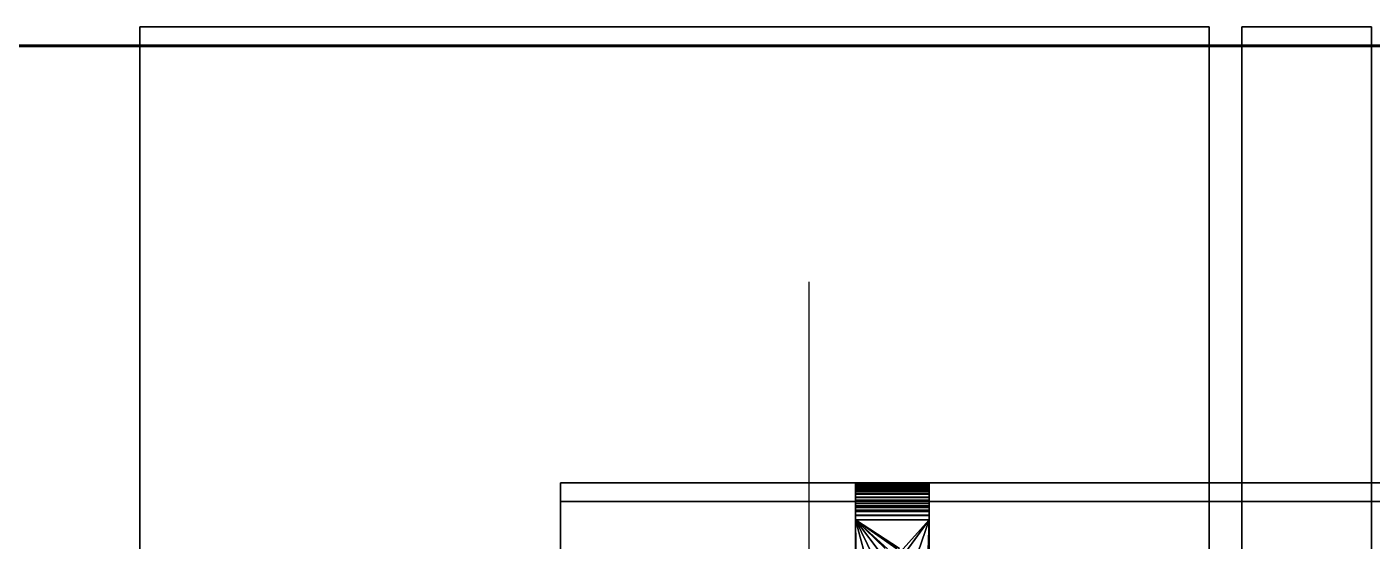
# Model space of a CAD drawing. Extents: x 0 to 48.1, y 0 to 23.7.
# Drawn here: x 16.362 to 17.4, y 11.753 to 12.15 of the extents above; entities that cross this region are included whole.
import ezdxf

# ---------------------------------------------------------------- set-up
doc = ezdxf.new("R2010")
doc.units = 0
doc.header["$MEASUREMENT"] = 0
for name, color, linetype in [('DLXFURN', 5, 'Continuous'), ('DLXLUM', 1, 'Continuous'), ('DLXSCENE', 7, 'Continuous')]:
    doc.layers.add(name, color=color, linetype=linetype)

# ---------------------------------------------------------------- blocks, each defined once
blk = doc.blocks.new('*U46')
at = {"color": 1}
blk.add_line((0, 0), (0, 1.265), dxfattribs=at)
blk = doc.blocks.new('*U77')
for p, q in [((-0.027, -0.2), (12.573, -0.2)), ((12.573, -0.2), (-0.027, -0.2)), ((-0.027, -0.2), (12.573, -0.2)), ((12.573, -0.2), (-0.027, -0.2))]:
    blk.add_line(p, q)
blk = doc.blocks.new('*U99')
for p, q in [((-0.1, -0.25), (-0.2, -0.25)), ((-0.2, -0.25), (-0.2, -5.7)), ((-0.2, -5.7), (-0.2, -0.25)), ((-0.2, -0.25), (-0.1, -0.25)), ((-0.1, -0.25), (-0.2, -0.25)), ((-0.2, -0.25), (-0.2, -0.25)), ((-0.2, -0.25), (-0.1, -0.25)), ((-0.2, -5.7), (-0.2, -0.25)), ((-0.2, -0.25), (-0.2, -0.25)), ((-0.2, -0.25), (-0.2, -5.7)), ((-0.1, -5.7), (-0.1, -0.25)), ((-0.1, -0.25), (-0.1, -5.7)), ((-0.1, -0.25), (-0.1, -0.25)), ((-0.1, -5.7), (-0.1, -0.25)), ((-0.1, -0.25), (-0.1, -0.25)), ((-0.1, -0.25), (-0.1, -5.7))]:
    blk.add_line(p, q)
blk = doc.blocks.new('*U119')
for p, q in [((-0.8504, -0.4377), (-0.8504, 0)), ((-0.8504, 0), (-0.8504, 0)), ((-0.8504, 0), (-0.8504, -0.4377)), ((-0.8504, 0), (-0.0252, 0)), ((-0.0252, 0), (-0.8504, 0)), ((-0.8504, 0), (-0.8504, 0)), ((-0.8504, -0.4377), (-0.8504, 0)), ((-0.8504, 0), (-0.0252, 0)), ((-0.0252, 0), (-0.8504, 0)), ((-0.8504, 0), (-0.8504, -0.4377)), ((-0.0252, 0), (-0.0252, 0)), ((-0.0252, 0), (-0.0252, -0.9)), ((-0.0252, -0.9), (-0.0252, 0)), ((-0.0252, 0), (-0.0252, 0)), ((-0.0252, 0), (-0.0252, -0.9)), ((-0.0252, -0.9), (-0.0252, 0)), ((-0.867, -0.4623), (-0.867, -0.4377)), ((-0.867, -0.4377), (-0.867, -0.4377)), ((-0.867, -0.4377), (-0.867, -0.4623)), ((-0.867, -0.4377), (-0.8504, -0.4377)), ((-0.8504, -0.4377), (-0.867, -0.4377)), ((-0.867, -0.4377), (-0.867, -0.4377)), ((-0.867, -0.4623), (-0.867, -0.4377)), ((-0.867, -0.4377), (-0.8504, -0.4377)), ((-0.867, -0.4377), (-0.867, -0.4623)), ((-0.8504, -0.4377), (-0.867, -0.4377)), ((-0.8504, -0.4377), (-0.8504, -0.4377)), ((-0.8504, -0.4377), (-0.8504, -0.4377)), ((-0.8504, -0.4623), (-0.867, -0.4623)), ((-0.867, -0.4623), (-0.867, -0.4623)), ((-0.867, -0.4623), (-0.8504, -0.4623)), ((-0.867, -0.4623), (-0.867, -0.4623)), ((-0.8504, -0.4623), (-0.867, -0.4623)), ((-0.867, -0.4623), (-0.8504, -0.4623)), ((-0.8504, -0.4623), (-0.8504, -0.9)), ((-0.8504, -0.4623), (-0.8504, -0.4623)), ((-0.8504, -0.9), (-0.8504, -0.4623)), ((-0.8504, -0.4623), (-0.8504, -0.4623)), ((-0.8504, -0.9), (-0.8504, -0.4623)), ((-0.8504, -0.4623), (-0.8504, -0.9)), ((-0.8752, -0.495), (-0.8504, -0.495)), ((-0.8504, -0.495), (-0.8752, -0.495)), ((-0.8752, -0.495), (-0.8752, -0.495)), ((-0.8752, -0.5195), (-0.8752, -0.495)), ((-0.8752, -0.495), (-0.8752, -0.495)), ((-0.8752, -0.495), (-0.8752, -0.5195)), ((-0.8752, -0.5195), (-0.8752, -0.495)), ((-0.8752, -0.495), (-0.8504, -0.495)), ((-0.8504, -0.495), (-0.8752, -0.495)), ((-0.8752, -0.495), (-0.8752, -0.5195)), ((-0.8504, -0.495), (-0.8504, -0.495)), ((-0.8504, -0.495), (-0.8504, -0.5195)), ((-0.8504, -0.5195), (-0.8504, -0.495)), ((-0.8504, -0.5195), (-0.8504, -0.495)), ((-0.8504, -0.495), (-0.8504, -0.495)), ((-0.8504, -0.495), (-0.8504, -0.5195)), ((-0.8504, -0.5195), (-0.8752, -0.5195)), ((-0.8752, -0.5195), (-0.8752, -0.5195)), ((-0.8752, -0.5195), (-0.8504, -0.5195)), ((-0.8752, -0.5195), (-0.8752, -0.5195)), ((-0.8504, -0.5195), (-0.8752, -0.5195)), ((-0.8752, -0.5195), (-0.8504, -0.5195)), ((-0.8504, -0.5195), (-0.8504, -0.5195)), ((-0.8504, -0.5195), (-0.8504, -0.5195)), ((-0.8504, -0.9), (-0.8504, -0.9)), ((-0.0252, -0.9), (-0.8504, -0.9)), ((-0.8504, -0.9), (-0.8504, -0.9)), ((-0.8504, -0.9), (-0.0252, -0.9)), ((-0.0252, -0.9), (-0.8504, -0.9)), ((-0.8504, -0.9), (-0.0252, -0.9)), ((-0.0252, -0.9), (-0.0252, -0.9)), ((-0.0252, -0.9), (-0.0252, -0.9))]:
    blk.add_line(p, q)
blk = doc.blocks.new('*U130')
for p, q in [((0.6259, 0.3983), (-0.6259, 0.3983)), ((-0.6259, 0.3983), (-0.6259, -0.3983)), ((-0.6259, -0.3983), (-0.6259, 0.3983)), ((-0.6259, 0.3983), (0.6259, 0.3983)), ((-0.6259, 0.3983), (0.6259, 0.3983)), ((0.6259, 0.3983), (-0.6259, 0.3983)), ((-0.6259, 0.3983), (-0.6259, 0.3983)), ((-0.6259, 0.3983), (-0.6259, 0.3983)), ((-0.6259, 0.3983), (-0.6259, -0.3983)), ((-0.6259, -0.3983), (-0.6259, 0.3983)), ((-0.3983, 0.398), (-0.3983, 0.3983)), ((-0.3983, 0.3983), (-0.3983, 0.398)), ((-0.3983, 0.398), (-0.3983, 0.3983)), ((-0.3983, 0.3983), (-0.3983, 0.3983)), ((-0.3983, 0.3983), (-0.3983, 0.398)), ((-0.3414, 0.3983), (-0.3983, 0.3983)), ((-0.3983, 0.3983), (-0.3983, 0.398)), ((-0.3983, 0.398), (-0.3983, 0.3983)), ((-0.3983, 0.3983), (-0.3414, 0.3983)), ((-0.3414, 0.3983), (-0.3983, 0.3983)), ((-0.3983, 0.3983), (-0.3983, 0.3983)), ((-0.3983, 0.3983), (-0.3414, 0.3983)), ((-0.3983, 0.3973), (-0.3983, 0.398)), ((-0.3983, 0.398), (-0.3983, 0.3973)), ((-0.3983, 0.398), (-0.3983, 0.3973)), ((-0.3983, 0.3973), (-0.3983, 0.398)), ((-0.3414, 0.398), (-0.3983, 0.398)), ((-0.3983, 0.398), (-0.3983, 0.3973)), ((-0.3983, 0.398), (-0.3414, 0.398)), ((-0.3983, 0.3973), (-0.3983, 0.398)), ((-0.3983, 0.398), (-0.3414, 0.398)), ((-0.3414, 0.398), (-0.3983, 0.398)), ((-0.3983, 0.3961), (-0.3983, 0.3973)), ((-0.3983, 0.3973), (-0.3983, 0.3961)), ((-0.3983, 0.3973), (-0.3983, 0.3961)), ((-0.3983, 0.3961), (-0.3983, 0.3973)), ((-0.3414, 0.3973), (-0.3983, 0.3973)), ((-0.3983, 0.3973), (-0.3983, 0.3961)), ((-0.3983, 0.3973), (-0.3414, 0.3973)), ((-0.3983, 0.3961), (-0.3983, 0.3973)), ((-0.3983, 0.3973), (-0.3414, 0.3973)), ((-0.3414, 0.3973), (-0.3983, 0.3973)), ((-0.3983, 0.3947), (-0.3983, 0.3961)), ((-0.3983, 0.3961), (-0.3983, 0.3945)), ((-0.3983, 0.3961), (-0.3983, 0.3947)), ((-0.3983, 0.3947), (-0.3983, 0.3961)), ((-0.3983, 0.3945), (-0.3983, 0.3961)), ((-0.3983, 0.3961), (-0.3983, 0.3947)), ((-0.3983, 0.3961), (-0.3983, 0.3947)), ((-0.3983, 0.3947), (-0.3983, 0.3961)), ((-0.3414, 0.3961), (-0.3983, 0.3961)), ((-0.3983, 0.3961), (-0.3983, 0.3945)), ((-0.3983, 0.3961), (-0.3414, 0.3961)), ((-0.3983, 0.3945), (-0.3983, 0.3961)), ((-0.3983, 0.3961), (-0.3414, 0.3961)), ((-0.3414, 0.3961), (-0.3983, 0.3961)), ((-0.3983, 0.3945), (-0.3983, 0.3947)), ((-0.3983, 0.3945), (-0.3983, 0.3947)), ((-0.3983, 0.3947), (-0.3983, 0.3945)), ((-0.3983, 0.3947), (-0.3983, 0.3945)), ((-0.3983, 0.3947), (-0.3983, 0.3947)), ((-0.3983, 0.3947), (-0.3983, 0.3947)), ((-0.3983, -0.3947), (-0.3983, 0.3947)), ((-0.3983, 0.3947), (-0.3414, 0.3947)), ((-0.3983, 0.3947), (-0.3983, 0.3947)), ((-0.3983, 0.3947), (-0.3983, -0.3947)), ((-0.3983, -0.3947), (-0.3983, 0.3947)), ((-0.3414, 0.3947), (-0.3983, 0.3947)), ((-0.3983, 0.3947), (-0.3983, -0.3947)), ((-0.3983, 0.3945), (-0.3983, 0.3947)), ((-0.3983, 0.3947), (-0.3414, 0.3947)), ((-0.3414, 0.3947), (-0.3983, 0.3947)), ((-0.3983, 0.3947), (-0.3983, 0.3947)), ((-0.3983, 0.3947), (-0.3414, 0.3947)), ((-0.3414, 0.3947), (-0.3983, 0.3947)), ((-0.3983, 0.3947), (-0.3983, 0.3947)), ((-0.3983, 0.3947), (-0.3414, 0.3947)), ((-0.3983, 0.3947), (-0.3983, 0.3945)), ((-0.3414, 0.3947), (-0.3983, 0.3947)), ((-0.3983, 0.3939), (-0.3983, 0.3945)), ((-0.3983, 0.3945), (-0.3983, 0.3945)), ((-0.3983, 0.3945), (-0.3983, 0.3924)), ((-0.3983, 0.3945), (-0.3983, 0.3945)), ((-0.3983, 0.3924), (-0.3983, 0.3945)), ((-0.3983, 0.3945), (-0.3983, 0.3939)), ((-0.3983, 0.3945), (-0.3983, 0.3939)), ((-0.3983, 0.3939), (-0.3983, 0.3945)), ((-0.3983, 0.3939), (-0.3983, 0.3945)), ((-0.3983, 0.3945), (-0.3414, 0.3945)), ((-0.3414, 0.3945), (-0.3983, 0.3945)), ((-0.3414, 0.3945), (-0.3983, 0.3945)), ((-0.3983, 0.3945), (-0.3983, 0.3924)), ((-0.3983, 0.3945), (-0.3414, 0.3945)), ((-0.3983, 0.3945), (-0.3414, 0.3945)), ((-0.3983, 0.3924), (-0.3983, 0.3945)), ((-0.3983, 0.3945), (-0.3414, 0.3945)), ((-0.3414, 0.3945), (-0.3983, 0.3945)), ((-0.3983, 0.3945), (-0.3983, 0.3939)), ((-0.3414, 0.3945), (-0.3983, 0.3945)), ((-0.3414, 0.398), (-0.3414, 0.3983)), ((-0.3414, 0.3983), (-0.3414, 0.398)), ((-0.3414, 0.398), (-0.3414, 0.3983)), ((-0.3414, 0.3983), (-0.3414, 0.3983)), ((-0.3414, 0.3983), (-0.3414, 0.398)), ((-0.3414, 0.398), (-0.3414, 0.3983)), ((-0.3414, 0.3983), (-0.3414, 0.398)), ((-0.3414, 0.3983), (-0.3414, 0.3983)), ((-0.3414, 0.3973), (-0.3414, 0.398)), ((-0.3414, 0.398), (-0.3414, 0.3973)), ((-0.3414, 0.398), (-0.3414, 0.3973)), ((-0.3414, 0.3973), (-0.3414, 0.398)), ((-0.3414, 0.3973), (-0.3414, 0.398)), ((-0.3414, 0.398), (-0.3414, 0.3973)), ((-0.3414, 0.3961), (-0.3414, 0.3973)), ((-0.3414, 0.3973), (-0.3414, 0.3961)), ((-0.3414, 0.3973), (-0.3414, 0.3961)), ((-0.3414, 0.3961), (-0.3414, 0.3973)), ((-0.3414, 0.3961), (-0.3414, 0.3973)), ((-0.3414, 0.3973), (-0.3414, 0.3961)), ((-0.3414, 0.3947), (-0.3414, 0.3961)), ((-0.3414, 0.3961), (-0.3414, 0.3945)), ((-0.3414, 0.3961), (-0.3414, 0.3947)), ((-0.3414, 0.3947), (-0.3414, 0.3961)), ((-0.3414, 0.3961), (-0.3414, 0.3947)), ((-0.3414, 0.3947), (-0.3414, 0.3961)), ((-0.3414, 0.3961), (-0.3414, 0.3947)), ((-0.3414, 0.3945), (-0.3414, 0.3961)), ((-0.3414, 0.3945), (-0.3414, 0.3961)), ((-0.3414, 0.3961), (-0.3414, 0.3945)), ((-0.3414, 0.3945), (-0.3414, 0.3947)), ((-0.3414, 0.3947), (-0.3414, 0.3947)), ((-0.3414, 0.3947), (-0.3414, 0.3947)), ((-0.3414, 0.3945), (-0.3414, 0.3947)), ((-0.3414, 0.3947), (-0.3414, 0.3945)), ((-0.3414, 0.3947), (-0.3414, 0.3945)), ((-0.3414, 0.3947), (-0.3414, -0.3947)), ((-0.3414, -0.3947), (-0.3414, 0.3947)), ((-0.3414, 0.3947), (-0.3414, 0.3947)), ((-0.3414, 0.3947), (-0.3414, -0.3947)), ((-0.3414, -0.3947), (-0.3414, 0.3947)), ((-0.3414, 0.3947), (-0.3414, 0.3945)), ((-0.3414, 0.3947), (-0.3414, 0.3947)), ((-0.3414, 0.3947), (-0.3414, 0.3947)), ((-0.3414, 0.3945), (-0.3414, 0.3947)), ((-0.3414, 0.3945), (-0.3414, 0.3924)), ((-0.3414, 0.3939), (-0.3414, 0.3945)), ((-0.3414, 0.3945), (-0.3414, 0.3945)), ((-0.3414, 0.3945), (-0.3414, 0.3945)), ((-0.3414, 0.3924), (-0.3414, 0.3945)), ((-0.3414, 0.3945), (-0.3414, 0.3939)), ((-0.3414, 0.3945), (-0.3414, 0.3939)), ((-0.3414, 0.3939), (-0.3414, 0.3945)), ((-0.3414, 0.3945), (-0.3414, 0.3939)), ((-0.3414, 0.3924), (-0.3414, 0.3945)), ((-0.3414, 0.3945), (-0.3414, 0.3924)), ((-0.3414, 0.3939), (-0.3414, 0.3945)), ((-0.3983, 0.3924), (-0.3983, 0.3939)), ((-0.3983, 0.3928), (-0.3983, 0.3939)), ((-0.3983, 0.3939), (-0.3983, 0.3924)), ((-0.3983, 0.3939), (-0.3983, 0.3928)), ((-0.3983, 0.3928), (-0.3983, 0.3939)), ((-0.3983, 0.3939), (-0.3414, 0.3939)), ((-0.3414, 0.3939), (-0.3983, 0.3939)), ((-0.3983, 0.3939), (-0.3414, 0.3939)), ((-0.3414, 0.3939), (-0.3983, 0.3939)), ((-0.3983, 0.3939), (-0.3983, 0.3928)), ((-0.3983, 0.3914), (-0.3983, 0.3928)), ((-0.3983, 0.3924), (-0.3983, 0.3928)), ((-0.3983, 0.3928), (-0.3983, 0.3914)), ((-0.3983, 0.3928), (-0.3983, 0.3924)), ((-0.3983, 0.3914), (-0.3983, 0.3928)), ((-0.3983, 0.3928), (-0.3414, 0.3928)), ((-0.3414, 0.3928), (-0.3983, 0.3928)), ((-0.3983, 0.3928), (-0.3414, 0.3928)), ((-0.3414, 0.3928), (-0.3983, 0.3928)), ((-0.3983, 0.3928), (-0.3983, 0.3914)), ((-0.3983, 0.3924), (-0.3983, 0.3914)), ((-0.3983, 0.3914), (-0.3983, 0.3924)), ((-0.3983, 0.3924), (-0.3983, 0.3899)), ((-0.3983, 0.3899), (-0.3983, 0.3924)), ((-0.3414, 0.3924), (-0.3983, 0.3924)), ((-0.3983, 0.3924), (-0.3983, 0.3899)), ((-0.3983, 0.3924), (-0.3414, 0.3924)), ((-0.3983, 0.3899), (-0.3983, 0.3924)), ((-0.3983, 0.3924), (-0.3414, 0.3924)), ((-0.3414, 0.3924), (-0.3983, 0.3924)), ((-0.3983, 0.3896), (-0.3983, 0.3914)), ((-0.3983, 0.3899), (-0.3983, 0.3914)), ((-0.3983, 0.3914), (-0.3983, 0.3896)), ((-0.3983, 0.3914), (-0.3983, 0.3899)), ((-0.3983, 0.3896), (-0.3983, 0.3914)), ((-0.3983, 0.3914), (-0.3414, 0.3914)), ((-0.3414, 0.3914), (-0.3983, 0.3914)), ((-0.3983, 0.3914), (-0.3414, 0.3914)), ((-0.3414, 0.3914), (-0.3983, 0.3914)), ((-0.3983, 0.3914), (-0.3983, 0.3896)), ((-0.3983, 0.3899), (-0.3983, 0.3896)), ((-0.3983, 0.3896), (-0.3983, 0.3899)), ((-0.3983, 0.3899), (-0.3983, 0.3871)), ((-0.3983, 0.3871), (-0.3983, 0.3899)), ((-0.3983, 0.3899), (-0.3983, 0.3871)), ((-0.3414, 0.3899), (-0.3983, 0.3899)), ((-0.3983, 0.3899), (-0.3414, 0.3899)), ((-0.3983, 0.3871), (-0.3983, 0.3899)), ((-0.3983, 0.3899), (-0.3414, 0.3899)), ((-0.3414, 0.3899), (-0.3983, 0.3899)), ((-0.3983, 0.3874), (-0.3983, 0.3896)), ((-0.3983, 0.3896), (-0.3983, 0.3871)), ((-0.3983, 0.3871), (-0.3983, 0.3896)), ((-0.3983, 0.3896), (-0.3983, 0.3871)), ((-0.3983, 0.3871), (-0.3983, 0.3896)), ((-0.3983, 0.3896), (-0.3983, 0.3874)), ((-0.3983, 0.3874), (-0.3983, 0.3896)), ((-0.3983, 0.3896), (-0.3414, 0.3896)), ((-0.3414, 0.3896), (-0.3983, 0.3896)), ((-0.3414, 0.3896), (-0.3983, 0.3896)), ((-0.3983, 0.3896), (-0.3983, 0.3874)), ((-0.3983, 0.3896), (-0.3414, 0.3896)), ((-0.3983, 0.385), (-0.3983, 0.3874)), ((-0.3983, 0.3874), (-0.3983, 0.385)), ((-0.3983, 0.385), (-0.3983, 0.3874)), ((-0.3983, 0.3874), (-0.3414, 0.3874)), ((-0.3414, 0.3874), (-0.3983, 0.3874)), ((-0.3983, 0.3874), (-0.3414, 0.3874)), ((-0.3983, 0.3874), (-0.3983, 0.385)), ((-0.3414, 0.3874), (-0.3983, 0.3874)), ((-0.3983, 0.385), (-0.3983, 0.3871)), ((-0.3983, 0.3871), (-0.3983, 0.384)), ((-0.3983, 0.3871), (-0.3983, 0.385)), ((-0.3983, 0.384), (-0.3983, 0.3871)), ((-0.3983, 0.3871), (-0.3983, 0.385)), ((-0.3983, 0.385), (-0.3983, 0.3871)), ((-0.3414, 0.3871), (-0.3983, 0.3871)), ((-0.3983, 0.3871), (-0.3983, 0.384)), ((-0.3983, 0.3871), (-0.3414, 0.3871)), ((-0.3414, 0.3871), (-0.3983, 0.3871)), ((-0.3983, 0.384), (-0.3983, 0.3871)), ((-0.3983, 0.3871), (-0.3414, 0.3871)), ((-0.3983, 0.3823), (-0.3983, 0.385)), ((-0.3983, 0.385), (-0.3983, 0.3823)), ((-0.3983, 0.3823), (-0.3983, 0.385)), ((-0.3983, 0.385), (-0.3414, 0.385)), ((-0.3414, 0.385), (-0.3983, 0.385)), ((-0.3983, 0.385), (-0.3983, 0.3823)), ((-0.3414, 0.385), (-0.3983, 0.385)), ((-0.3983, 0.385), (-0.3414, 0.385)), ((-0.3414, 0.3928), (-0.3414, 0.3939)), ((-0.3414, 0.3939), (-0.3414, 0.3924)), ((-0.3414, 0.3924), (-0.3414, 0.3939)), ((-0.3414, 0.3939), (-0.3414, 0.3928)), ((-0.3414, 0.3939), (-0.3414, 0.3928)), ((-0.3414, 0.3928), (-0.3414, 0.3939)), ((-0.3414, 0.3914), (-0.3414, 0.3928)), ((-0.3414, 0.3924), (-0.3414, 0.3928)), ((-0.3414, 0.3928), (-0.3414, 0.3914)), ((-0.3414, 0.3928), (-0.3414, 0.3924)), ((-0.3414, 0.3928), (-0.3414, 0.3914)), ((-0.3414, 0.3914), (-0.3414, 0.3928)), ((-0.3414, 0.3914), (-0.3414, 0.3924)), ((-0.3414, 0.3924), (-0.3414, 0.3899)), ((-0.3414, 0.3924), (-0.3414, 0.3914)), ((-0.3414, 0.3899), (-0.3414, 0.3924)), ((-0.3414, 0.3899), (-0.3414, 0.3924)), ((-0.3414, 0.3924), (-0.3414, 0.3899)), ((-0.3414, 0.3896), (-0.3414, 0.3914)), ((-0.3414, 0.3899), (-0.3414, 0.3914)), ((-0.3414, 0.3914), (-0.3414, 0.3896)), ((-0.3414, 0.3914), (-0.3414, 0.3899)), ((-0.3414, 0.3914), (-0.3414, 0.3896)), ((-0.3414, 0.3896), (-0.3414, 0.3914)), ((-0.3414, 0.3896), (-0.3414, 0.3899)), ((-0.3414, 0.3899), (-0.3414, 0.3871)), ((-0.3414, 0.3899), (-0.3414, 0.3896)), ((-0.3414, 0.3871), (-0.3414, 0.3899)), ((-0.3414, 0.3871), (-0.3414, 0.3899)), ((-0.3414, 0.3899), (-0.3414, 0.3871)), ((-0.3414, 0.3871), (-0.3414, 0.3896)), ((-0.3414, 0.3896), (-0.3414, 0.3874)), ((-0.3414, 0.3874), (-0.3414, 0.3896)), ((-0.3414, 0.3896), (-0.3414, 0.3871)), ((-0.3414, 0.3896), (-0.3414, 0.3874)), ((-0.3414, 0.3874), (-0.3414, 0.3896)), ((-0.3414, 0.3874), (-0.3414, 0.385)), ((-0.3414, 0.385), (-0.3414, 0.3874)), ((-0.3414, 0.3874), (-0.3414, 0.3871)), ((-0.3414, 0.3871), (-0.3414, 0.3874)), ((-0.3414, 0.3874), (-0.3414, 0.385)), ((-0.3414, 0.385), (-0.3414, 0.3874)), ((-0.3414, 0.385), (-0.3414, 0.3871)), ((-0.3414, 0.384), (-0.3414, 0.3871)), ((-0.3414, 0.3871), (-0.3414, 0.385)), ((-0.3414, 0.3871), (-0.3414, 0.384)), ((-0.3414, 0.384), (-0.3414, 0.3871)), ((-0.3414, 0.3871), (-0.3414, 0.384)), ((-0.3414, 0.385), (-0.3414, 0.3823)), ((-0.3414, 0.3823), (-0.3414, 0.385)), ((-0.3414, 0.385), (-0.3414, 0.384)), ((-0.3414, 0.384), (-0.3414, 0.385)), ((-0.3414, 0.385), (-0.3414, 0.3823)), ((-0.3414, 0.3823), (-0.3414, 0.385)), ((-0.6259, -0.384), (-0.6259, 0.384)), ((-0.6259, 0.384), (0.6259, 0.384)), ((-0.6259, 0.384), (-0.6259, 0.384)), ((-0.6259, 0.384), (-0.6259, -0.384)), ((-0.6259, -0.384), (-0.6259, 0.384)), ((-0.6259, 0.384), (0.6259, 0.384)), ((0.6259, 0.384), (-0.6259, 0.384)), ((-0.6259, 0.384), (-0.6259, 0.384)), ((0.6259, 0.384), (-0.6259, 0.384)), ((-0.6259, 0.384), (-0.6259, -0.384)), ((-0.3983, 0.384), (-0.3983, 0.3823)), ((-0.3983, 0.3807), (-0.3983, 0.384)), ((-0.3983, 0.384), (-0.3983, 0.3823)), ((-0.3983, 0.3823), (-0.3983, 0.384)), ((-0.3983, 0.3823), (-0.3983, 0.384)), ((-0.3983, 0.384), (-0.3983, 0.3807)), ((-0.3983, 0.384), (-0.3983, 0.3807)), ((-0.3414, 0.384), (-0.3983, 0.384)), ((-0.3983, 0.384), (-0.3414, 0.384)), ((-0.3414, 0.384), (-0.3983, 0.384)), ((-0.3983, 0.3807), (-0.3983, 0.384)), ((-0.3983, 0.384), (-0.3414, 0.384)), ((-0.3983, 0.3793), (-0.3983, 0.3823)), ((-0.3983, 0.3823), (-0.3983, 0.3807)), ((-0.3983, 0.3823), (-0.3983, 0.3793)), ((-0.3983, 0.3807), (-0.3983, 0.3823)), ((-0.3983, 0.3793), (-0.3983, 0.3823)), ((-0.3983, 0.3823), (-0.3414, 0.3823)), ((-0.3414, 0.3823), (-0.3983, 0.3823)), ((-0.3983, 0.3823), (-0.3414, 0.3823)), ((-0.3414, 0.3823), (-0.3983, 0.3823)), ((-0.3983, 0.3823), (-0.3983, 0.3793)), ((-0.3983, 0.3807), (-0.3983, 0.3772)), ((-0.3983, 0.3772), (-0.3983, 0.3807)), ((-0.3983, 0.3807), (-0.3983, 0.3793)), ((-0.3983, 0.3793), (-0.3983, 0.3807)), ((-0.3983, 0.3807), (-0.3983, 0.3772)), ((-0.3414, 0.3807), (-0.3983, 0.3807)), ((-0.3983, 0.3807), (-0.3414, 0.3807)), ((-0.3414, 0.3807), (-0.3983, 0.3807)), ((-0.3983, 0.3772), (-0.3983, 0.3807)), ((-0.3983, 0.3807), (-0.3414, 0.3807)), ((-0.3983, 0.3772), (-0.3983, 0.3793)), ((-0.3983, 0.3763), (-0.3983, 0.3793)), ((-0.3983, 0.3793), (-0.3983, 0.3772)), ((-0.3983, 0.3793), (-0.3983, 0.3763)), ((-0.3983, 0.3763), (-0.3983, 0.3793)), ((-0.3983, 0.3793), (-0.3414, 0.3793)), ((-0.3414, 0.3793), (-0.3983, 0.3793)), ((-0.3983, 0.3793), (-0.3414, 0.3793)), ((-0.3414, 0.3793), (-0.3983, 0.3793)), ((-0.3983, 0.3793), (-0.3983, 0.3763)), ((-0.3983, 0.3772), (-0.3983, 0.3735)), ((-0.3983, 0.3735), (-0.3983, 0.3772)), ((-0.3983, 0.3772), (-0.3983, 0.3763)), ((-0.3983, 0.3763), (-0.3983, 0.3772)), ((-0.3983, 0.3772), (-0.3983, 0.3735)), ((-0.3414, 0.3772), (-0.3983, 0.3772)), ((-0.3983, 0.3772), (-0.3414, 0.3772)), ((-0.3414, 0.3772), (-0.3983, 0.3772)), ((-0.3983, 0.3735), (-0.3983, 0.3772)), ((-0.3983, 0.3772), (-0.3414, 0.3772)), ((-0.3983, 0.3735), (-0.3983, 0.3763)), ((-0.3983, 0.3731), (-0.3983, 0.3763)), ((-0.3983, 0.3763), (-0.3983, 0.3735)), ((-0.3983, 0.3763), (-0.3983, 0.3731)), ((-0.3983, 0.3731), (-0.3983, 0.3763)), ((-0.3983, 0.3763), (-0.3414, 0.3763)), ((-0.3414, 0.3763), (-0.3983, 0.3763)), ((-0.3983, 0.3763), (-0.3414, 0.3763)), ((-0.3414, 0.3763), (-0.3983, 0.3763)), ((-0.3983, 0.3763), (-0.3983, 0.3731)), ((-0.3414, 0.3823), (-0.3414, 0.384)), ((-0.3414, 0.384), (-0.3414, 0.3807)), ((-0.3414, 0.3807), (-0.3414, 0.384)), ((-0.3414, 0.384), (-0.3414, 0.3823)), ((-0.3414, 0.3807), (-0.3414, 0.384)), ((-0.3414, 0.384), (-0.3414, 0.3807)), ((-0.3414, 0.3793), (-0.3414, 0.3823)), ((-0.3414, 0.3823), (-0.3414, 0.3807)), ((-0.3414, 0.3807), (-0.3414, 0.3823)), ((-0.3414, 0.3823), (-0.3414, 0.3793)), ((-0.3414, 0.3823), (-0.3414, 0.3793)), ((-0.3414, 0.3793), (-0.3414, 0.3823)), ((-0.3414, 0.3807), (-0.3414, 0.3772)), ((-0.3414, 0.3793), (-0.3414, 0.3807)), ((-0.3414, 0.3772), (-0.3414, 0.3807)), ((-0.3414, 0.3807), (-0.3414, 0.3793)), ((-0.3414, 0.3772), (-0.3414, 0.3807)), ((-0.3414, 0.3807), (-0.3414, 0.3772)), ((-0.3414, 0.3763), (-0.3414, 0.3793)), ((-0.3414, 0.3793), (-0.3414, 0.3772)), ((-0.3414, 0.3772), (-0.3414, 0.3793)), ((-0.3414, 0.3793), (-0.3414, 0.3763)), ((-0.3414, 0.3793), (-0.3414, 0.3763)), ((-0.3414, 0.3763), (-0.3414, 0.3793)), ((-0.3414, 0.3772), (-0.3414, 0.3735)), ((-0.3414, 0.3763), (-0.3414, 0.3772)), ((-0.3414, 0.3735), (-0.3414, 0.3772)), ((-0.3414, 0.3772), (-0.3414, 0.3763)), ((-0.3414, 0.3735), (-0.3414, 0.3772)), ((-0.3414, 0.3772), (-0.3414, 0.3735)), ((-0.3414, 0.3731), (-0.3414, 0.3763)), ((-0.3414, 0.3763), (-0.3414, 0.3735)), ((-0.3414, 0.3735), (-0.3414, 0.3763)), ((-0.3414, 0.3763), (-0.3414, 0.3731)), ((-0.3414, 0.3763), (-0.3414, 0.3731)), ((-0.3414, 0.3731), (-0.3414, 0.3763)), ((-0.3983, 0.3735), (-0.3983, 0.3698)), ((-0.3983, 0.3698), (-0.3983, 0.3735)), ((-0.3983, 0.3735), (-0.3983, 0.3731)), ((-0.3983, 0.3731), (-0.3983, 0.3735)), ((-0.3414, 0.3735), (-0.3983, 0.3735)), ((-0.3983, 0.3735), (-0.3983, 0.3698)), ((-0.3983, 0.3735), (-0.3414, 0.3735)), ((-0.3414, 0.3735), (-0.3983, 0.3735)), ((-0.3983, 0.3698), (-0.3983, 0.3735)), ((-0.3983, 0.3735), (-0.3414, 0.3735)), ((-0.3983, 0.3698), (-0.3983, 0.3731)), ((-0.3983, 0.3697), (-0.3983, 0.3731)), ((-0.3983, 0.3731), (-0.3983, 0.3698)), ((-0.3983, 0.3731), (-0.3983, 0.3697)), ((-0.3983, 0.3697), (-0.3983, 0.3731)), ((-0.3983, 0.3731), (-0.3414, 0.3731)), ((-0.3414, 0.3731), (-0.3983, 0.3731)), ((-0.3983, 0.3731), (-0.3414, 0.3731)), ((-0.3414, 0.3731), (-0.3983, 0.3731)), ((-0.3983, 0.3731), (-0.3983, 0.3697)), ((-0.3983, 0.3698), (-0.3983, -0.3698)), ((-0.3983, -0.3698), (-0.3983, 0.3698)), ((-0.3983, 0.3698), (-0.3983, 0.3697)), ((-0.3983, 0.3697), (-0.3983, 0.3698)), ((-0.3876, 0.3307), (-0.3983, 0.3698)), ((-0.3983, 0.3698), (-0.3876, -0.3307)), ((-0.3983, 0.3698), (-0.3663, 0.3475)), ((-0.3734, 0.3475), (-0.3983, 0.3698)), ((-0.3983, 0.3698), (-0.3734, 0.3475)), ((-0.3769, 0.3414), (-0.3983, 0.3698)), ((-0.3983, 0.3698), (-0.3769, 0.3414)), ((-0.3983, -0.3698), (-0.3983, 0.3698)), ((-0.3876, -0.3307), (-0.3983, 0.3698)), ((-0.3983, 0.3698), (-0.3983, -0.3698)), ((-0.3983, 0.3698), (-0.3414, 0.3698)), ((-0.3414, 0.3698), (-0.3983, 0.3698)), ((-0.3663, 0.3475), (-0.3983, 0.3698)), ((-0.3983, 0.3698), (-0.3414, 0.3698)), ((-0.3983, 0.3698), (-0.3876, 0.3307)), ((-0.3842, 0.3412), (-0.3983, 0.3698)), ((-0.3643, 0.3476), (-0.3983, 0.3698)), ((-0.3983, 0.3698), (-0.3753, 0.3476)), ((-0.3753, 0.3476), (-0.3983, 0.3698)), ((-0.3983, 0.3698), (-0.3842, 0.3412)), ((-0.3414, 0.3698), (-0.3983, 0.3698)), ((-0.3983, 0.3698), (-0.3643, 0.3476)), ((-0.3983, -0.3698), (-0.3983, 0.3697)), ((-0.3983, -0.3697), (-0.3983, 0.3697)), ((-0.3983, 0.3697), (-0.3983, -0.3698)), ((-0.3983, 0.3697), (-0.3983, -0.3697)), ((-0.3983, -0.3697), (-0.3983, 0.3697)), ((-0.3983, 0.3697), (-0.3414, 0.3697)), ((-0.3414, 0.3697), (-0.3983, 0.3697)), ((-0.3983, 0.3697), (-0.3414, 0.3697)), ((-0.3414, 0.3697), (-0.3983, 0.3697)), ((-0.3983, 0.3697), (-0.3983, -0.3697)), ((-0.3414, 0.3698), (-0.3637, 0.3449)), ((-0.3637, 0.3449), (-0.3414, 0.3698)), ((-0.3414, 0.3698), (-0.3627, -0.3414)), ((-0.3627, -0.3414), (-0.3414, 0.3698)), ((-0.3414, 0.3698), (-0.3594, 0.3451)), ((-0.3594, 0.3451), (-0.3414, 0.3698)), ((-0.3414, 0.3698), (-0.3529, 0.3362)), ((-0.3529, 0.3362), (-0.3414, 0.3698)), ((-0.3414, 0.3735), (-0.3414, 0.3698)), ((-0.3414, 0.3731), (-0.3414, 0.3735)), ((-0.3414, 0.3698), (-0.3414, 0.3735)), ((-0.3414, 0.3735), (-0.3414, 0.3731)), ((-0.3414, 0.3698), (-0.3414, 0.3735)), ((-0.3414, 0.3735), (-0.3414, 0.3698)), ((-0.3414, 0.3697), (-0.3414, 0.3731)), ((-0.3414, 0.3731), (-0.3414, 0.3698)), ((-0.3414, 0.3698), (-0.3414, 0.3731)), ((-0.3414, 0.3731), (-0.3414, 0.3697)), ((-0.3414, 0.3731), (-0.3414, 0.3697)), ((-0.3414, 0.3697), (-0.3414, 0.3731)), ((-0.3414, 0.3698), (-0.3414, -0.3698)), ((-0.3414, 0.3697), (-0.3414, 0.3698)), ((-0.3414, -0.3698), (-0.3414, 0.3698)), ((-0.3414, 0.3698), (-0.3414, 0.3697)), ((-0.3414, 0.3698), (-0.3414, -0.3698)), ((-0.3414, -0.3698), (-0.3414, 0.3698)), ((-0.3414, -0.3698), (-0.3414, 0.3697)), ((-0.3414, 0.3697), (-0.3414, -0.3697)), ((-0.3414, -0.3697), (-0.3414, 0.3697)), ((-0.3414, 0.3697), (-0.3414, -0.3698)), ((-0.3414, 0.3697), (-0.3414, -0.3697)), ((-0.3414, -0.3697), (-0.3414, 0.3697))]:
    blk.add_line(p, q)
blk = doc.blocks.new('*U132')
for p, q in [((14.4099, 12.1349), (20.4434, 12.1349)), ((14.4099, 12.1349), (20.4434, 12.1349)), ((20.4434, 12.1349), (14.4099, 12.1349)), ((20.4434, 12.1349), (14.4099, 12.1349))]:
    blk.add_line(p, q)
blk = doc.blocks.new('*U135')
for p, q in [((-3.0167, -2.0882), (3.0167, -2.0882)), ((3.0167, -2.0882), (-3.0167, -2.0882)), ((3.0167, -2.0882), (-3.0167, -2.0882))]:
    blk.add_line(p, q)

msp = doc.modelspace()

# ---------------------------------------------------------------- block references
at = {"layer": 'DLXFURN'}
for name, p in [('*U77', (7.827, 12.3359)), ('*U119', (17.3, 12.15)), ('*U99', (17.5, 12.4)), ('*U130', (17.4, 11.4))]:
    msp.add_blockref(name, p, dxfattribs=at)
at = {"layer": 'DLXLUM'}
msp.add_blockref('*U46', (16.9662, 10.6885), dxfattribs=at)
at = {"layer": 'DLXSCENE'}
for name, p in [('*U132', (0, 0)), ('*U135', (17.4267, 14.2231))]:
    msp.add_blockref(name, p, dxfattribs=at)

doc.saveas('drawing.dxf')
